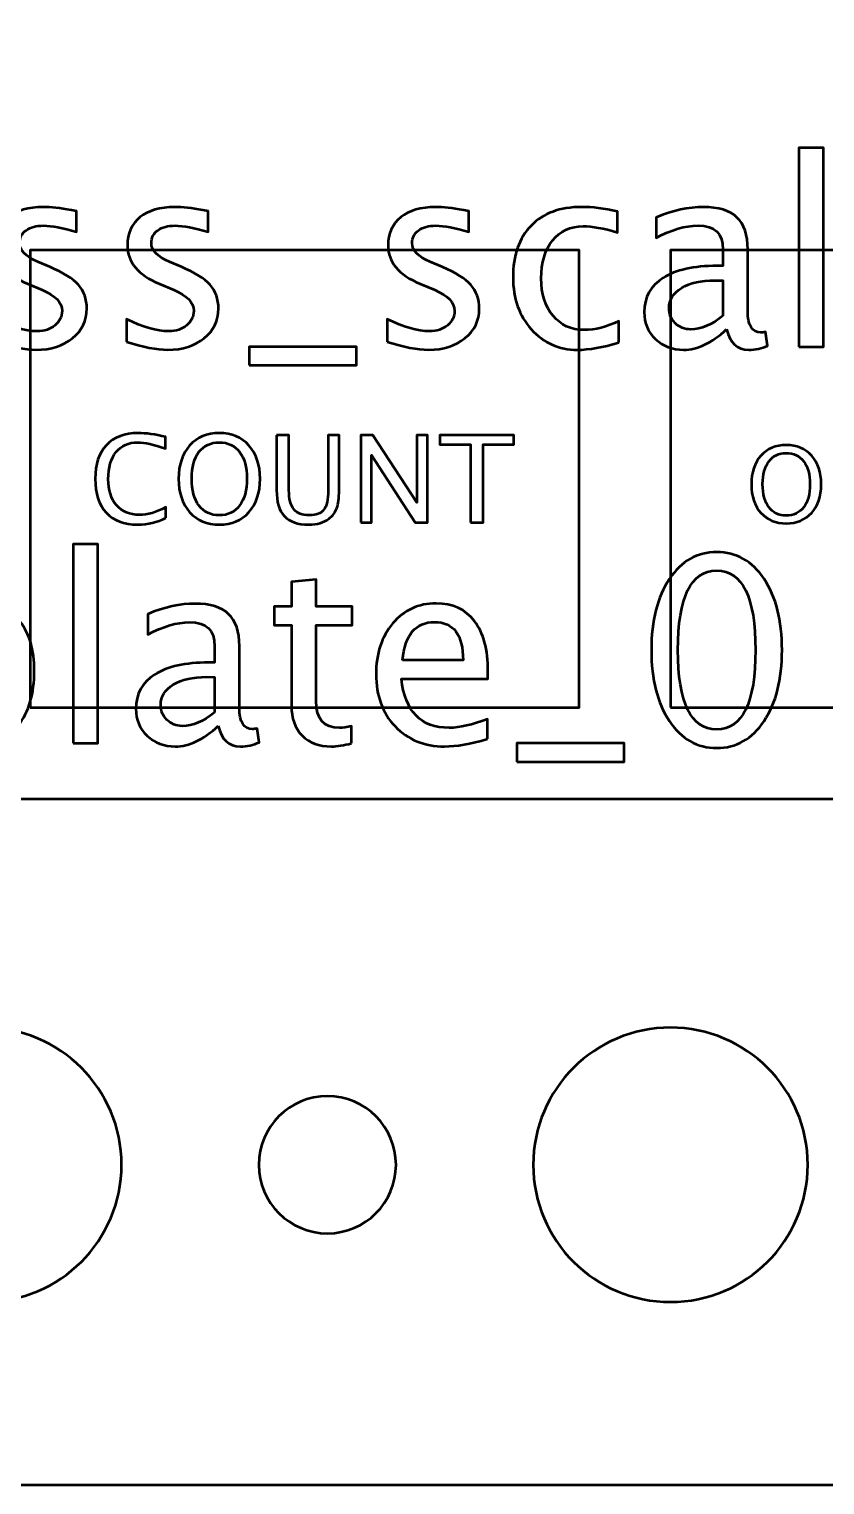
# Model space of a CAD drawing. Header units: centimetres. Extents: x -29.5 to 29.3, y -24.7 to 29.8.
# Drawn here: x -14.902 to -13.163, y -24.7 to -21.517 of the extents above; entities that cross this region are included whole.
import ezdxf

# ---------------------------------------------------------------- set-up
doc = ezdxf.new("R2010")
doc.units = ezdxf.units.CM
doc.header["$MEASUREMENT"] = 0
doc.layers.add('Layer 1', color=7, linetype='Continuous')

msp = doc.modelspace()

# ---------------------------------------------------------------- linework, layer by layer
at = {"layer": 'Layer 1', "color": 5, "lineweight": 53}
msp.add_lwpolyline([(-18.35001, -23.2), (-11.65001, -23.2), (-11.65001, -11.2), (-18.35001, -11.2), (-18.35001, -23.2)], close=True, dxfattribs=at)
at = {"layer": 'Layer 1', "color": 4, "lineweight": 53}
for points in [[(-14.90001, -23), (-13.70001, -23), (-13.70001, -22), (-14.90001, -22), (-14.90001, -23)], [(-13.50001, -23), (-12.30001, -23), (-12.30001, -22), (-13.50001, -22), (-13.50001, -23)]]:
    msp.add_lwpolyline(points, close=True, dxfattribs=at)
at = {"layer": 'Layer 1', "lineweight": 53}
for points, knots in [([(-20.2, -24.2), (-20.2, -24.2), (-20.2, -10.3), (-20.2, -10.3), (-20.2, -10.3), (-20.2, -10.02386), (-19.97614, -9.8), (-19.7, -9.8), (-19.7, -9.8), (-19.7, -9.8), (-10.3, -9.8), (-10.3, -9.8), (-10.3, -9.8), (-10.02386, -9.8), (-9.8, -10.02386), (-9.8, -10.3), (-9.8, -10.3), (-9.8, -10.3), (-9.8, -24.2), (-9.8, -24.2), (-9.8, -24.2), (-9.8, -24.47614), (-10.02386, -24.7), (-10.3, -24.7), (-10.3, -24.7), (-10.3, -24.7), (-19.7, -24.7), (-19.7, -24.7), (-19.7, -24.7), (-19.97614, -24.7), (-20.2, -24.47614), (-20.2, -24.2)], [0, 0, 0, 0, 0.1111111, 0.1111111, 0.1111111, 0.1111111, 0.2222222, 0.2222222, 0.2222222, 0.2222222, 0.3333333, 0.3333333, 0.3333333, 0.3333333, 0.4444444, 0.4444444, 0.4444444, 0.4444444, 0.5555556, 0.5555556, 0.5555556, 0.5555556, 0.6666667, 0.6666667, 0.6666667, 0.6666667, 0.7777778, 0.7777778, 0.7777778, 0.7777778, 1, 1, 1, 1]), ([(-15.3, -24), (-15.3, -23.83431), (-15.16569, -23.7), (-15, -23.7), (-15, -23.7), (-14.83431, -23.7), (-14.7, -23.83431), (-14.7, -24), (-14.7, -24), (-14.7, -24.16569), (-14.83431, -24.3), (-15, -24.3), (-15, -24.3), (-15.16569, -24.3), (-15.3, -24.16569), (-15.3, -24)], [0, 0, 0, 0, 0.2, 0.2, 0.2, 0.2, 0.4, 0.4, 0.4, 0.4, 0.6, 0.6, 0.6, 0.6, 1, 1, 1, 1]), ([(-13.8, -24), (-13.8, -23.83431), (-13.66569, -23.7), (-13.5, -23.7), (-13.5, -23.7), (-13.33431, -23.7), (-13.2, -23.83431), (-13.2, -24), (-13.2, -24), (-13.2, -24.16569), (-13.33431, -24.3), (-13.5, -24.3), (-13.5, -24.3), (-13.66569, -24.3), (-13.8, -24.16569), (-13.8, -24)], [0, 0, 0, 0, 0.2, 0.2, 0.2, 0.2, 0.4, 0.4, 0.4, 0.4, 0.6, 0.6, 0.6, 0.6, 1, 1, 1, 1]), ([(-14.4, -24), (-14.4, -23.91716), (-14.33284, -23.85), (-14.25, -23.85), (-14.25, -23.85), (-14.16716, -23.85), (-14.1, -23.91716), (-14.1, -24), (-14.1, -24), (-14.1, -24.08284), (-14.16716, -24.15), (-14.25, -24.15), (-14.25, -24.15), (-14.33284, -24.15), (-14.4, -24.08284), (-14.4, -24)], [0, 0, 0, 0, 0.2, 0.2, 0.2, 0.2, 0.4, 0.4, 0.4, 0.4, 0.6, 0.6, 0.6, 0.6, 1, 1, 1, 1])]:
    msp.add_open_spline(points, degree=3, knots=knots, dxfattribs=at)
at = {"layer": 'Layer 1', "color": 5, "lineweight": 53}
for points, knots in [([(-13.21977, -22.21104), (-13.21977, -22.21104), (-13.21977, -21.77586), (-13.21977, -21.77586), (-13.21977, -21.77586), (-13.21977, -21.77586), (-13.16559, -21.77586), (-13.16559, -21.77586), (-13.16559, -21.77586), (-13.16559, -21.77586), (-13.16559, -22.21104), (-13.16559, -22.21104), (-13.16559, -22.21104), (-13.16559, -22.21104), (-13.21977, -22.21104), (-13.21977, -22.21104)], [0, 0, 0, 0, 0.2, 0.2, 0.2, 0.2, 0.4, 0.4, 0.4, 0.4, 0.6, 0.6, 0.6, 0.6, 1, 1, 1, 1]), ([(-14.97678, -22.20032), (-14.97678, -22.20032), (-14.97678, -22.15064), (-14.97678, -22.15064), (-14.97678, -22.15064), (-14.94131, -22.16833), (-14.91055, -22.17717), (-14.8843, -22.17717), (-14.8843, -22.17717), (-14.86869, -22.17717), (-14.85571, -22.17294), (-14.84545, -22.16447), (-14.84545, -22.16447), (-14.8352, -22.1561), (-14.83002, -22.14556), (-14.83002, -22.13287), (-14.83002, -22.13287), (-14.83002, -22.11433), (-14.84442, -22.099), (-14.8732, -22.08686), (-14.8732, -22.08686), (-14.8732, -22.08686), (-14.90491, -22.07341), (-14.90491, -22.07341), (-14.90491, -22.07341), (-14.95166, -22.05403), (-14.97508, -22.026), (-14.97508, -21.98959), (-14.97508, -21.98959), (-14.97508, -21.96353), (-14.96587, -21.94303), (-14.94743, -21.92807), (-14.94743, -21.92807), (-14.92899, -21.91311), (-14.90368, -21.90568), (-14.8716, -21.90568), (-14.8716, -21.90568), (-14.85495, -21.90568), (-14.83426, -21.90794), (-14.8097, -21.91255), (-14.8097, -21.91255), (-14.8097, -21.91255), (-14.79842, -21.91471), (-14.79842, -21.91471), (-14.79842, -21.91471), (-14.79842, -21.91471), (-14.79842, -21.95986), (-14.79842, -21.95986), (-14.79842, -21.95986), (-14.82861, -21.95083), (-14.8527, -21.94632), (-14.87066, -21.94632), (-14.87066, -21.94632), (-14.88647, -21.94632), (-14.89898, -21.9498), (-14.90848, -21.95667), (-14.90848, -21.95667), (-14.91789, -21.96353), (-14.92259, -21.97275), (-14.92259, -21.98432), (-14.92259, -21.98432), (-14.92259, -22.0006), (-14.90942, -22.01443), (-14.88299, -22.02562), (-14.88299, -22.02562), (-14.88299, -22.02562), (-14.85693, -22.03663), (-14.85693, -22.03663), (-14.85693, -22.03663), (-14.82739, -22.04905), (-14.80651, -22.06222), (-14.79428, -22.07604), (-14.79428, -22.07604), (-14.78195, -22.08987), (-14.77584, -22.10718), (-14.77584, -22.12788), (-14.77584, -22.12788), (-14.77584, -22.15413), (-14.78619, -22.17567), (-14.80698, -22.19251), (-14.80698, -22.19251), (-14.82767, -22.20935), (-14.8542, -22.21781), (-14.88647, -22.21781), (-14.88647, -22.21781), (-14.9113, -22.21781), (-14.94131, -22.21198), (-14.97678, -22.20032)], [0, 0, 0, 0, 0.0434783, 0.0434783, 0.0434783, 0.0434783, 0.0869565, 0.0869565, 0.0869565, 0.0869565, 0.1304348, 0.1304348, 0.1304348, 0.1304348, 0.173913, 0.173913, 0.173913, 0.173913, 0.2173913, 0.2173913, 0.2173913, 0.2173913, 0.2608696, 0.2608696, 0.2608696, 0.2608696, 0.3043478, 0.3043478, 0.3043478, 0.3043478, 0.3478261, 0.3478261, 0.3478261, 0.3478261, 0.3913043, 0.3913043, 0.3913043, 0.3913043, 0.4347826, 0.4347826, 0.4347826, 0.4347826, 0.4782609, 0.4782609, 0.4782609, 0.4782609, 0.5217391, 0.5217391, 0.5217391, 0.5217391, 0.5652174, 0.5652174, 0.5652174, 0.5652174, 0.6086957, 0.6086957, 0.6086957, 0.6086957, 0.6521739, 0.6521739, 0.6521739, 0.6521739, 0.6956522, 0.6956522, 0.6956522, 0.6956522, 0.7391304, 0.7391304, 0.7391304, 0.7391304, 0.7826087, 0.7826087, 0.7826087, 0.7826087, 0.826087, 0.826087, 0.826087, 0.826087, 0.8695652, 0.8695652, 0.8695652, 0.8695652, 0.9130435, 0.9130435, 0.9130435, 0.9130435, 1, 1, 1, 1]), ([(-14.68901, -22.20032), (-14.68901, -22.20032), (-14.68901, -22.15064), (-14.68901, -22.15064), (-14.68901, -22.15064), (-14.65354, -22.16833), (-14.62278, -22.17717), (-14.59653, -22.17717), (-14.59653, -22.17717), (-14.58092, -22.17717), (-14.56794, -22.17294), (-14.55768, -22.16447), (-14.55768, -22.16447), (-14.54743, -22.1561), (-14.54225, -22.14556), (-14.54225, -22.13287), (-14.54225, -22.13287), (-14.54225, -22.11433), (-14.55665, -22.099), (-14.58543, -22.08686), (-14.58543, -22.08686), (-14.58543, -22.08686), (-14.61714, -22.07341), (-14.61714, -22.07341), (-14.61714, -22.07341), (-14.66389, -22.05403), (-14.68731, -22.026), (-14.68731, -21.98959), (-14.68731, -21.98959), (-14.68731, -21.96353), (-14.6781, -21.94303), (-14.65966, -21.92807), (-14.65966, -21.92807), (-14.64122, -21.91311), (-14.61591, -21.90568), (-14.58383, -21.90568), (-14.58383, -21.90568), (-14.56718, -21.90568), (-14.54649, -21.90794), (-14.52193, -21.91255), (-14.52193, -21.91255), (-14.52193, -21.91255), (-14.51065, -21.91471), (-14.51065, -21.91471), (-14.51065, -21.91471), (-14.51065, -21.91471), (-14.51065, -21.95986), (-14.51065, -21.95986), (-14.51065, -21.95986), (-14.54084, -21.95083), (-14.56493, -21.94632), (-14.58289, -21.94632), (-14.58289, -21.94632), (-14.5987, -21.94632), (-14.61121, -21.9498), (-14.62071, -21.95667), (-14.62071, -21.95667), (-14.63012, -21.96353), (-14.63482, -21.97275), (-14.63482, -21.98432), (-14.63482, -21.98432), (-14.63482, -22.0006), (-14.62165, -22.01443), (-14.59522, -22.02562), (-14.59522, -22.02562), (-14.59522, -22.02562), (-14.56916, -22.03663), (-14.56916, -22.03663), (-14.56916, -22.03663), (-14.53962, -22.04905), (-14.51874, -22.06222), (-14.50651, -22.07604), (-14.50651, -22.07604), (-14.49418, -22.08987), (-14.48807, -22.10718), (-14.48807, -22.12788), (-14.48807, -22.12788), (-14.48807, -22.15413), (-14.49842, -22.17567), (-14.51921, -22.19251), (-14.51921, -22.19251), (-14.5399, -22.20935), (-14.56643, -22.21781), (-14.5987, -22.21781), (-14.5987, -22.21781), (-14.62353, -22.21781), (-14.65354, -22.21198), (-14.68901, -22.20032)], [0, 0, 0, 0, 0.0434783, 0.0434783, 0.0434783, 0.0434783, 0.0869565, 0.0869565, 0.0869565, 0.0869565, 0.1304348, 0.1304348, 0.1304348, 0.1304348, 0.173913, 0.173913, 0.173913, 0.173913, 0.2173913, 0.2173913, 0.2173913, 0.2173913, 0.2608696, 0.2608696, 0.2608696, 0.2608696, 0.3043478, 0.3043478, 0.3043478, 0.3043478, 0.3478261, 0.3478261, 0.3478261, 0.3478261, 0.3913043, 0.3913043, 0.3913043, 0.3913043, 0.4347826, 0.4347826, 0.4347826, 0.4347826, 0.4782609, 0.4782609, 0.4782609, 0.4782609, 0.5217391, 0.5217391, 0.5217391, 0.5217391, 0.5652174, 0.5652174, 0.5652174, 0.5652174, 0.6086957, 0.6086957, 0.6086957, 0.6086957, 0.6521739, 0.6521739, 0.6521739, 0.6521739, 0.6956522, 0.6956522, 0.6956522, 0.6956522, 0.7391304, 0.7391304, 0.7391304, 0.7391304, 0.7826087, 0.7826087, 0.7826087, 0.7826087, 0.826087, 0.826087, 0.826087, 0.826087, 0.8695652, 0.8695652, 0.8695652, 0.8695652, 0.9130435, 0.9130435, 0.9130435, 0.9130435, 1, 1, 1, 1]), ([(-14.11902, -22.20032), (-14.11902, -22.20032), (-14.11902, -22.15064), (-14.11902, -22.15064), (-14.11902, -22.15064), (-14.08355, -22.16833), (-14.05279, -22.17717), (-14.02654, -22.17717), (-14.02654, -22.17717), (-14.01093, -22.17717), (-13.99795, -22.17294), (-13.98769, -22.16447), (-13.98769, -22.16447), (-13.97744, -22.1561), (-13.97226, -22.14556), (-13.97226, -22.13287), (-13.97226, -22.13287), (-13.97226, -22.11433), (-13.98666, -22.099), (-14.01544, -22.08686), (-14.01544, -22.08686), (-14.01544, -22.08686), (-14.04715, -22.07341), (-14.04715, -22.07341), (-14.04715, -22.07341), (-14.0939, -22.05403), (-14.11732, -22.026), (-14.11732, -21.98959), (-14.11732, -21.98959), (-14.11732, -21.96353), (-14.10811, -21.94303), (-14.08967, -21.92807), (-14.08967, -21.92807), (-14.07123, -21.91311), (-14.04592, -21.90568), (-14.01384, -21.90568), (-14.01384, -21.90568), (-13.99719, -21.90568), (-13.9765, -21.90794), (-13.95194, -21.91255), (-13.95194, -21.91255), (-13.95194, -21.91255), (-13.94066, -21.91471), (-13.94066, -21.91471), (-13.94066, -21.91471), (-13.94066, -21.91471), (-13.94066, -21.95986), (-13.94066, -21.95986), (-13.94066, -21.95986), (-13.97085, -21.95083), (-13.99494, -21.94632), (-14.0129, -21.94632), (-14.0129, -21.94632), (-14.02871, -21.94632), (-14.04122, -21.9498), (-14.05072, -21.95667), (-14.05072, -21.95667), (-14.06013, -21.96353), (-14.06483, -21.97275), (-14.06483, -21.98432), (-14.06483, -21.98432), (-14.06483, -22.0006), (-14.05166, -22.01443), (-14.02523, -22.02562), (-14.02523, -22.02562), (-14.02523, -22.02562), (-13.99917, -22.03663), (-13.99917, -22.03663), (-13.99917, -22.03663), (-13.96963, -22.04905), (-13.94875, -22.06222), (-13.93652, -22.07604), (-13.93652, -22.07604), (-13.92419, -22.08987), (-13.91808, -22.10718), (-13.91808, -22.12788), (-13.91808, -22.12788), (-13.91808, -22.15413), (-13.92843, -22.17567), (-13.94922, -22.19251), (-13.94922, -22.19251), (-13.96991, -22.20935), (-13.99644, -22.21781), (-14.02871, -22.21781), (-14.02871, -22.21781), (-14.05354, -22.21781), (-14.08355, -22.21198), (-14.11902, -22.20032)], [0, 0, 0, 0, 0.0434783, 0.0434783, 0.0434783, 0.0434783, 0.0869565, 0.0869565, 0.0869565, 0.0869565, 0.1304348, 0.1304348, 0.1304348, 0.1304348, 0.173913, 0.173913, 0.173913, 0.173913, 0.2173913, 0.2173913, 0.2173913, 0.2173913, 0.2608696, 0.2608696, 0.2608696, 0.2608696, 0.3043478, 0.3043478, 0.3043478, 0.3043478, 0.3478261, 0.3478261, 0.3478261, 0.3478261, 0.3913043, 0.3913043, 0.3913043, 0.3913043, 0.4347826, 0.4347826, 0.4347826, 0.4347826, 0.4782609, 0.4782609, 0.4782609, 0.4782609, 0.5217391, 0.5217391, 0.5217391, 0.5217391, 0.5652174, 0.5652174, 0.5652174, 0.5652174, 0.6086957, 0.6086957, 0.6086957, 0.6086957, 0.6521739, 0.6521739, 0.6521739, 0.6521739, 0.6956522, 0.6956522, 0.6956522, 0.6956522, 0.7391304, 0.7391304, 0.7391304, 0.7391304, 0.7826087, 0.7826087, 0.7826087, 0.7826087, 0.826087, 0.826087, 0.826087, 0.826087, 0.8695652, 0.8695652, 0.8695652, 0.8695652, 0.9130435, 0.9130435, 0.9130435, 0.9130435, 1, 1, 1, 1]), ([(-13.61281, -22.20201), (-13.6479, -22.21255), (-13.67819, -22.21781), (-13.70368, -22.21781), (-13.70368, -22.21781), (-13.74414, -22.21781), (-13.77763, -22.20286), (-13.80425, -22.17303), (-13.80425, -22.17303), (-13.83087, -22.14312), (-13.84423, -22.1054), (-13.84423, -22.05996), (-13.84423, -22.05996), (-13.84423, -22.01142), (-13.83106, -21.9735), (-13.80472, -21.94641), (-13.80472, -21.94641), (-13.77838, -21.91922), (-13.7416, -21.90568), (-13.69437, -21.90568), (-13.69437, -21.90568), (-13.67114, -21.90568), (-13.64498, -21.90888), (-13.6162, -21.91527), (-13.6162, -21.91527), (-13.6162, -21.91527), (-13.6162, -21.96099), (-13.6162, -21.96099), (-13.6162, -21.96099), (-13.64677, -21.95196), (-13.6717, -21.94745), (-13.69089, -21.94745), (-13.69089, -21.94745), (-13.71874, -21.94745), (-13.74103, -21.95789), (-13.75768, -21.97868), (-13.75768, -21.97868), (-13.77433, -21.99947), (-13.78271, -22.02722), (-13.78271, -22.06184), (-13.78271, -22.06184), (-13.78271, -22.09542), (-13.77405, -22.12252), (-13.75684, -22.14331), (-13.75684, -22.14331), (-13.73962, -22.164), (-13.71714, -22.17435), (-13.6892, -22.17435), (-13.6892, -22.17435), (-13.66446, -22.17435), (-13.63906, -22.16795), (-13.61281, -22.15516), (-13.61281, -22.15516), (-13.61281, -22.15516), (-13.61281, -22.20201), (-13.61281, -22.20201)], [0, 0, 0, 0, 0.0666667, 0.0666667, 0.0666667, 0.0666667, 0.1333333, 0.1333333, 0.1333333, 0.1333333, 0.2, 0.2, 0.2, 0.2, 0.2666667, 0.2666667, 0.2666667, 0.2666667, 0.3333333, 0.3333333, 0.3333333, 0.3333333, 0.4, 0.4, 0.4, 0.4, 0.4666667, 0.4666667, 0.4666667, 0.4666667, 0.5333333, 0.5333333, 0.5333333, 0.5333333, 0.6, 0.6, 0.6, 0.6, 0.6666667, 0.6666667, 0.6666667, 0.6666667, 0.7333333, 0.7333333, 0.7333333, 0.7333333, 0.8, 0.8, 0.8, 0.8, 0.8666667, 0.8666667, 0.8666667, 0.8666667, 1, 1, 1, 1]), ([(-13.37725, -22.17294), (-13.4098, -22.20286), (-13.44112, -22.21781), (-13.47123, -22.21781), (-13.47123, -22.21781), (-13.49597, -22.21781), (-13.51657, -22.2101), (-13.53284, -22.19458), (-13.53284, -22.19458), (-13.54921, -22.17906), (-13.5574, -22.15949), (-13.5574, -22.13588), (-13.5574, -22.13588), (-13.5574, -22.10323), (-13.54366, -22.07811), (-13.51619, -22.06062), (-13.51619, -22.06062), (-13.48872, -22.04312), (-13.44931, -22.03437), (-13.39794, -22.03437), (-13.39794, -22.03437), (-13.39794, -22.03437), (-13.38524, -22.03437), (-13.38524, -22.03437), (-13.38524, -22.03437), (-13.38524, -22.03437), (-13.38524, -21.99834), (-13.38524, -21.99834), (-13.38524, -21.99834), (-13.38524, -21.96363), (-13.40331, -21.94632), (-13.43952, -21.94632), (-13.43952, -21.94632), (-13.46756, -21.94632), (-13.49823, -21.95516), (-13.53143, -21.97285), (-13.53143, -21.97285), (-13.53143, -21.97285), (-13.53143, -21.92826), (-13.53143, -21.92826), (-13.53143, -21.92826), (-13.49493, -21.9132), (-13.4605, -21.90568), (-13.42824, -21.90568), (-13.42824, -21.90568), (-13.39503, -21.90568), (-13.37047, -21.9132), (-13.35476, -21.92835), (-13.35476, -21.92835), (-13.33896, -21.9435), (-13.33106, -21.96683), (-13.33106, -21.99834), (-13.33106, -21.99834), (-13.33106, -21.99834), (-13.33106, -22.13352), (-13.33106, -22.13352), (-13.33106, -22.13352), (-13.33106, -22.16447), (-13.32156, -22.18), (-13.30246, -22.18), (-13.30246, -22.18), (-13.30011, -22.18), (-13.29663, -22.17962), (-13.29202, -22.17887), (-13.29202, -22.17887), (-13.29202, -22.17887), (-13.28816, -22.20897), (-13.28816, -22.20897), (-13.28816, -22.20897), (-13.30048, -22.2149), (-13.31403, -22.21781), (-13.32889, -22.21781), (-13.32889, -22.21781), (-13.3542, -22.21781), (-13.37029, -22.20286), (-13.37725, -22.17294)], [0, 0, 0, 0, 0.05, 0.05, 0.05, 0.05, 0.1, 0.1, 0.1, 0.1, 0.15, 0.15, 0.15, 0.15, 0.2, 0.2, 0.2, 0.2, 0.25, 0.25, 0.25, 0.25, 0.3, 0.3, 0.3, 0.3, 0.35, 0.35, 0.35, 0.35, 0.4, 0.4, 0.4, 0.4, 0.45, 0.45, 0.45, 0.45, 0.5, 0.5, 0.5, 0.5, 0.55, 0.55, 0.55, 0.55, 0.6, 0.6, 0.6, 0.6, 0.65, 0.65, 0.65, 0.65, 0.7, 0.7, 0.7, 0.7, 0.75, 0.75, 0.75, 0.75, 0.8, 0.8, 0.8, 0.8, 0.85, 0.85, 0.85, 0.85, 0.9, 0.9, 0.9, 0.9, 1, 1, 1, 1]), ([(-13.38524, -22.1434), (-13.38524, -22.1434), (-13.38524, -22.06654), (-13.38524, -22.06654), (-13.38524, -22.06654), (-13.38524, -22.06654), (-13.40265, -22.06598), (-13.40265, -22.06598), (-13.40265, -22.06598), (-13.43275, -22.06598), (-13.45702, -22.07153), (-13.47555, -22.08263), (-13.47555, -22.08263), (-13.49399, -22.09382), (-13.50321, -22.10859), (-13.50321, -22.12703), (-13.50321, -22.12703), (-13.50321, -22.13992), (-13.4986, -22.15083), (-13.48948, -22.15977), (-13.48948, -22.15977), (-13.48026, -22.16871), (-13.46906, -22.17322), (-13.4558, -22.17322), (-13.4558, -22.17322), (-13.43322, -22.17322), (-13.4097, -22.16325), (-13.38524, -22.1434)], [0, 0, 0, 0, 0.125, 0.125, 0.125, 0.125, 0.25, 0.25, 0.25, 0.25, 0.375, 0.375, 0.375, 0.375, 0.5, 0.5, 0.5, 0.5, 0.625, 0.625, 0.625, 0.625, 0.75, 0.75, 0.75, 0.75, 1, 1, 1, 1]), ([(-14.42099, -22.25168), (-14.42099, -22.25168), (-14.42099, -22.21104), (-14.42099, -22.21104), (-14.42099, -22.21104), (-14.42099, -22.21104), (-14.18619, -22.21104), (-14.18619, -22.21104), (-14.18619, -22.21104), (-14.18619, -22.21104), (-14.18619, -22.25168), (-14.18619, -22.25168), (-14.18619, -22.25168), (-14.18619, -22.25168), (-14.42099, -22.25168), (-14.42099, -22.25168)], [0, 0, 0, 0, 0.2, 0.2, 0.2, 0.2, 0.4, 0.4, 0.4, 0.4, 0.6, 0.6, 0.6, 0.6, 1, 1, 1, 1]), ([(-14.80578, -23.07839), (-14.80578, -23.07839), (-14.80578, -22.64321), (-14.80578, -22.64321), (-14.80578, -22.64321), (-14.80578, -22.64321), (-14.7516, -22.64321), (-14.7516, -22.64321), (-14.7516, -22.64321), (-14.7516, -22.64321), (-14.7516, -23.07839), (-14.7516, -23.07839), (-14.7516, -23.07839), (-14.7516, -23.07839), (-14.80578, -23.07839), (-14.80578, -23.07839)], [0, 0, 0, 0, 0.2, 0.2, 0.2, 0.2, 0.4, 0.4, 0.4, 0.4, 0.6, 0.6, 0.6, 0.6, 1, 1, 1, 1]), ([(-13.39902, -23.08855), (-13.44182, -23.08855), (-13.47635, -23.06889), (-13.5025, -23.02966), (-13.5025, -23.02966), (-13.52874, -22.99043), (-13.54182, -22.93869), (-13.54182, -22.87434), (-13.54182, -22.87434), (-13.54182, -22.81), (-13.52874, -22.75826), (-13.5025, -22.71903), (-13.5025, -22.71903), (-13.47635, -22.6798), (-13.44182, -22.66014), (-13.39902, -22.66014), (-13.39902, -22.66014), (-13.35603, -22.66014), (-13.3215, -22.67971), (-13.29535, -22.71884), (-13.29535, -22.71884), (-13.26929, -22.75798), (-13.25621, -22.80981), (-13.25621, -22.87434), (-13.25621, -22.87434), (-13.25621, -22.93869), (-13.26929, -22.99043), (-13.29535, -23.02966), (-13.29535, -23.02966), (-13.3215, -23.06889), (-13.35603, -23.08855), (-13.39902, -23.08855)], [0, 0, 0, 0, 0.1111111, 0.1111111, 0.1111111, 0.1111111, 0.2222222, 0.2222222, 0.2222222, 0.2222222, 0.3333333, 0.3333333, 0.3333333, 0.3333333, 0.4444444, 0.4444444, 0.4444444, 0.4444444, 0.5555556, 0.5555556, 0.5555556, 0.5555556, 0.6666667, 0.6666667, 0.6666667, 0.6666667, 0.7777778, 0.7777778, 0.7777778, 0.7777778, 1, 1, 1, 1]), ([(-14.19723, -23.0783), (-14.21398, -23.08291), (-14.22856, -23.08516), (-14.24088, -23.08516), (-14.24088, -23.08516), (-14.26854, -23.08516), (-14.29008, -23.07726), (-14.30551, -23.06146), (-14.30551, -23.06146), (-14.32103, -23.04565), (-14.32875, -23.02373), (-14.32875, -22.99561), (-14.32875, -22.99561), (-14.32875, -22.99561), (-14.32875, -22.81988), (-14.32875, -22.81988), (-14.32875, -22.81988), (-14.32875, -22.81988), (-14.36619, -22.81988), (-14.36619, -22.81988), (-14.36619, -22.81988), (-14.36619, -22.81988), (-14.36619, -22.77924), (-14.36619, -22.77924), (-14.36619, -22.77924), (-14.36619, -22.77924), (-14.32875, -22.77924), (-14.32875, -22.77924), (-14.32875, -22.77924), (-14.32875, -22.77924), (-14.32875, -22.72514), (-14.32875, -22.72514), (-14.32875, -22.72514), (-14.32875, -22.72514), (-14.27456, -22.71997), (-14.27456, -22.71997), (-14.27456, -22.71997), (-14.27456, -22.71997), (-14.27456, -22.77924), (-14.27456, -22.77924), (-14.27456, -22.77924), (-14.27456, -22.77924), (-14.1961, -22.77924), (-14.1961, -22.77924), (-14.1961, -22.77924), (-14.1961, -22.77924), (-14.1961, -22.81988), (-14.1961, -22.81988), (-14.1961, -22.81988), (-14.1961, -22.81988), (-14.27456, -22.81988), (-14.27456, -22.81988), (-14.27456, -22.81988), (-14.27456, -22.81988), (-14.27456, -22.98582), (-14.27456, -22.98582), (-14.27456, -22.98582), (-14.27456, -23.02496), (-14.25753, -23.04452), (-14.22357, -23.04452), (-14.22357, -23.04452), (-14.21633, -23.04452), (-14.20758, -23.0433), (-14.19723, -23.04095), (-14.19723, -23.04095), (-14.19723, -23.04095), (-14.19723, -23.0783), (-14.19723, -23.0783)], [0, 0, 0, 0, 0.0555556, 0.0555556, 0.0555556, 0.0555556, 0.1111111, 0.1111111, 0.1111111, 0.1111111, 0.1666667, 0.1666667, 0.1666667, 0.1666667, 0.2222222, 0.2222222, 0.2222222, 0.2222222, 0.2777778, 0.2777778, 0.2777778, 0.2777778, 0.3333333, 0.3333333, 0.3333333, 0.3333333, 0.3888889, 0.3888889, 0.3888889, 0.3888889, 0.4444444, 0.4444444, 0.4444444, 0.4444444, 0.5, 0.5, 0.5, 0.5, 0.5555556, 0.5555556, 0.5555556, 0.5555556, 0.6111111, 0.6111111, 0.6111111, 0.6111111, 0.6666667, 0.6666667, 0.6666667, 0.6666667, 0.7222222, 0.7222222, 0.7222222, 0.7222222, 0.7777778, 0.7777778, 0.7777778, 0.7777778, 0.8333333, 0.8333333, 0.8333333, 0.8333333, 0.8888889, 0.8888889, 0.8888889, 0.8888889, 1, 1, 1, 1]), ([(-13.39911, -23.04791), (-13.34257, -23.04791), (-13.31435, -22.99006), (-13.31435, -22.87434), (-13.31435, -22.87434), (-13.31435, -22.75863), (-13.34257, -22.70078), (-13.39911, -22.70078), (-13.39911, -22.70078), (-13.45546, -22.70078), (-13.48368, -22.75863), (-13.48368, -22.87434), (-13.48368, -22.87434), (-13.48368, -22.99006), (-13.45546, -23.04791), (-13.39911, -23.04791)], [0, 0, 0, 0, 0.2, 0.2, 0.2, 0.2, 0.4, 0.4, 0.4, 0.4, 0.6, 0.6, 0.6, 0.6, 1, 1, 1, 1]), ([(-15.161, -23.18733), (-15.161, -23.18733), (-15.161, -22.77924), (-15.161, -22.77924), (-15.161, -22.77924), (-15.161, -22.77924), (-15.10682, -22.77924), (-15.10682, -22.77924), (-15.10682, -22.77924), (-15.10682, -22.77924), (-15.10682, -22.83577), (-15.10682, -22.83577), (-15.10682, -22.83577), (-15.08462, -22.79391), (-15.05122, -22.77303), (-15.00672, -22.77303), (-15.00672, -22.77303), (-14.97069, -22.77303), (-14.94238, -22.7861), (-14.92168, -22.81235), (-14.92168, -22.81235), (-14.90099, -22.8386), (-14.89064, -22.87444), (-14.89064, -22.91988), (-14.89064, -22.91988), (-14.89064, -22.96936), (-14.9024, -23.00934), (-14.92582, -23.03963), (-14.92582, -23.03963), (-14.94924, -23.07002), (-14.9801, -23.08516), (-15.01829, -23.08516), (-15.01829, -23.08516), (-15.05376, -23.08516), (-15.0833, -23.07162), (-15.10682, -23.04443), (-15.10682, -23.04443), (-15.10682, -23.04443), (-15.10682, -23.18733), (-15.10682, -23.18733), (-15.10682, -23.18733), (-15.10682, -23.18733), (-15.161, -23.18733), (-15.161, -23.18733)], [0, 0, 0, 0, 0.0833333, 0.0833333, 0.0833333, 0.0833333, 0.1666667, 0.1666667, 0.1666667, 0.1666667, 0.25, 0.25, 0.25, 0.25, 0.3333333, 0.3333333, 0.3333333, 0.3333333, 0.4166667, 0.4166667, 0.4166667, 0.4166667, 0.5, 0.5, 0.5, 0.5, 0.5833333, 0.5833333, 0.5833333, 0.5833333, 0.6666667, 0.6666667, 0.6666667, 0.6666667, 0.75, 0.75, 0.75, 0.75, 0.8333333, 0.8333333, 0.8333333, 0.8333333, 1, 1, 1, 1]), ([(-14.48848, -23.04029), (-14.52103, -23.07021), (-14.55235, -23.08516), (-14.58246, -23.08516), (-14.58246, -23.08516), (-14.6072, -23.08516), (-14.6278, -23.07745), (-14.64407, -23.06193), (-14.64407, -23.06193), (-14.66044, -23.04641), (-14.66863, -23.02684), (-14.66863, -23.00323), (-14.66863, -23.00323), (-14.66863, -22.97058), (-14.65489, -22.94546), (-14.62742, -22.92797), (-14.62742, -22.92797), (-14.59995, -22.91047), (-14.56054, -22.90172), (-14.50917, -22.90172), (-14.50917, -22.90172), (-14.50917, -22.90172), (-14.49647, -22.90172), (-14.49647, -22.90172), (-14.49647, -22.90172), (-14.49647, -22.90172), (-14.49647, -22.86569), (-14.49647, -22.86569), (-14.49647, -22.86569), (-14.49647, -22.83098), (-14.51454, -22.81367), (-14.55075, -22.81367), (-14.55075, -22.81367), (-14.57879, -22.81367), (-14.60946, -22.82251), (-14.64266, -22.8402), (-14.64266, -22.8402), (-14.64266, -22.8402), (-14.64266, -22.79561), (-14.64266, -22.79561), (-14.64266, -22.79561), (-14.60616, -22.78055), (-14.57173, -22.77303), (-14.53947, -22.77303), (-14.53947, -22.77303), (-14.50626, -22.77303), (-14.4817, -22.78055), (-14.46599, -22.7957), (-14.46599, -22.7957), (-14.45019, -22.81085), (-14.44229, -22.83418), (-14.44229, -22.86569), (-14.44229, -22.86569), (-14.44229, -22.86569), (-14.44229, -23.00087), (-14.44229, -23.00087), (-14.44229, -23.00087), (-14.44229, -23.03182), (-14.43279, -23.04735), (-14.41369, -23.04735), (-14.41369, -23.04735), (-14.41134, -23.04735), (-14.40786, -23.04697), (-14.40325, -23.04622), (-14.40325, -23.04622), (-14.40325, -23.04622), (-14.39939, -23.07632), (-14.39939, -23.07632), (-14.39939, -23.07632), (-14.41171, -23.08225), (-14.42526, -23.08516), (-14.44012, -23.08516), (-14.44012, -23.08516), (-14.46543, -23.08516), (-14.48152, -23.07021), (-14.48848, -23.04029)], [0, 0, 0, 0, 0.05, 0.05, 0.05, 0.05, 0.1, 0.1, 0.1, 0.1, 0.15, 0.15, 0.15, 0.15, 0.2, 0.2, 0.2, 0.2, 0.25, 0.25, 0.25, 0.25, 0.3, 0.3, 0.3, 0.3, 0.35, 0.35, 0.35, 0.35, 0.4, 0.4, 0.4, 0.4, 0.45, 0.45, 0.45, 0.45, 0.5, 0.5, 0.5, 0.5, 0.55, 0.55, 0.55, 0.55, 0.6, 0.6, 0.6, 0.6, 0.65, 0.65, 0.65, 0.65, 0.7, 0.7, 0.7, 0.7, 0.75, 0.75, 0.75, 0.75, 0.8, 0.8, 0.8, 0.8, 0.85, 0.85, 0.85, 0.85, 0.9, 0.9, 0.9, 0.9, 1, 1, 1, 1]), ([(-13.90034, -23.06879), (-13.93674, -23.07971), (-13.96788, -23.08516), (-13.99385, -23.08516), (-13.99385, -23.08516), (-14.03815, -23.08516), (-14.07418, -23.07049), (-14.10194, -23.04123), (-14.10194, -23.04123), (-14.12969, -23.01197), (-14.14361, -22.97406), (-14.14361, -22.9274), (-14.14361, -22.9274), (-14.14361, -22.88215), (-14.13138, -22.84499), (-14.10683, -22.81593), (-14.10683, -22.81593), (-14.08227, -22.78695), (-14.05085, -22.77246), (-14.01257, -22.77246), (-14.01257, -22.77246), (-13.97635, -22.77246), (-13.94831, -22.78535), (-13.92856, -22.81113), (-13.92856, -22.81113), (-13.9088, -22.8369), (-13.89893, -22.8734), (-13.89893, -22.92072), (-13.89893, -22.92072), (-13.89893, -22.92072), (-13.89921, -22.93728), (-13.89921, -22.93728), (-13.89921, -22.93728), (-13.89921, -22.93728), (-14.0883, -22.93728), (-14.0883, -22.93728), (-14.0883, -22.93728), (-14.08039, -23.00878), (-14.04549, -23.04452), (-13.98369, -23.04452), (-13.98369, -23.04452), (-13.96101, -23.04452), (-13.93326, -23.03813), (-13.90034, -23.02533), (-13.90034, -23.02533), (-13.90034, -23.02533), (-13.90034, -23.06879), (-13.90034, -23.06879)], [0, 0, 0, 0, 0.0769231, 0.0769231, 0.0769231, 0.0769231, 0.1538462, 0.1538462, 0.1538462, 0.1538462, 0.2307692, 0.2307692, 0.2307692, 0.2307692, 0.3076923, 0.3076923, 0.3076923, 0.3076923, 0.3846154, 0.3846154, 0.3846154, 0.3846154, 0.4615385, 0.4615385, 0.4615385, 0.4615385, 0.5384615, 0.5384615, 0.5384615, 0.5384615, 0.6153846, 0.6153846, 0.6153846, 0.6153846, 0.6923077, 0.6923077, 0.6923077, 0.6923077, 0.7692308, 0.7692308, 0.7692308, 0.7692308, 0.8461538, 0.8461538, 0.8461538, 0.8461538, 1, 1, 1, 1]), ([(-14.08547, -22.89664), (-14.08547, -22.89664), (-13.95339, -22.89664), (-13.95339, -22.89664), (-13.95339, -22.89664), (-13.95339, -22.84095), (-13.97418, -22.8131), (-14.01567, -22.8131), (-14.01567, -22.8131), (-14.05744, -22.8131), (-14.08068, -22.84095), (-14.08547, -22.89664)], [0, 0, 0, 0, 0.25, 0.25, 0.25, 0.25, 0.5, 0.5, 0.5, 0.5, 1, 1, 1, 1]), ([(-14.49647, -23.01075), (-14.49647, -23.01075), (-14.49647, -22.93389), (-14.49647, -22.93389), (-14.49647, -22.93389), (-14.49647, -22.93389), (-14.51388, -22.93333), (-14.51388, -22.93333), (-14.51388, -22.93333), (-14.54398, -22.93333), (-14.56825, -22.93888), (-14.58678, -22.94998), (-14.58678, -22.94998), (-14.60522, -22.96117), (-14.61444, -22.97594), (-14.61444, -22.99438), (-14.61444, -22.99438), (-14.61444, -23.00727), (-14.60983, -23.01818), (-14.60071, -23.02712), (-14.60071, -23.02712), (-14.59149, -23.03606), (-14.58029, -23.04057), (-14.56703, -23.04057), (-14.56703, -23.04057), (-14.54445, -23.04057), (-14.52093, -23.0306), (-14.49647, -23.01075)], [0, 0, 0, 0, 0.125, 0.125, 0.125, 0.125, 0.25, 0.25, 0.25, 0.25, 0.375, 0.375, 0.375, 0.375, 0.5, 0.5, 0.5, 0.5, 0.625, 0.625, 0.625, 0.625, 0.75, 0.75, 0.75, 0.75, 1, 1, 1, 1]), ([(-13.83589, -23.11903), (-13.83589, -23.11903), (-13.83589, -23.07839), (-13.83589, -23.07839), (-13.83589, -23.07839), (-13.83589, -23.07839), (-13.60109, -23.07839), (-13.60109, -23.07839), (-13.60109, -23.07839), (-13.60109, -23.07839), (-13.60109, -23.11903), (-13.60109, -23.11903), (-13.60109, -23.11903), (-13.60109, -23.11903), (-13.83589, -23.11903), (-13.83589, -23.11903)], [0, 0, 0, 0, 0.2, 0.2, 0.2, 0.2, 0.4, 0.4, 0.4, 0.4, 0.6, 0.6, 0.6, 0.6, 1, 1, 1, 1])]:
    msp.add_open_spline(points, degree=3, knots=knots, dxfattribs=at)
at = {"layer": 'Layer 1', "color": 4, "lineweight": 53}
for points, knots in [([(-14.60347, -22.58551), (-14.62223, -22.59517), (-14.64274, -22.6), (-14.66491, -22.6), (-14.66491, -22.6), (-14.69451, -22.6), (-14.71735, -22.59135), (-14.73347, -22.574), (-14.73347, -22.574), (-14.74958, -22.55666), (-14.75762, -22.53206), (-14.75762, -22.50014), (-14.75762, -22.50014), (-14.75762, -22.4683), (-14.74941, -22.44366), (-14.73298, -22.42618), (-14.73298, -22.42618), (-14.7166, -22.40875), (-14.69342, -22.40001), (-14.66351, -22.40001), (-14.66351, -22.40001), (-14.64656, -22.40001), (-14.62662, -22.40282), (-14.60374, -22.40844), (-14.60374, -22.40844), (-14.60374, -22.40844), (-14.60374, -22.43373), (-14.60374, -22.43373), (-14.60374, -22.43373), (-14.62978, -22.42478), (-14.64985, -22.4203), (-14.66399, -22.4203), (-14.66399, -22.4203), (-14.68463, -22.4203), (-14.70062, -22.42728), (-14.71195, -22.44129), (-14.71195, -22.44129), (-14.72323, -22.45525), (-14.7289, -22.47497), (-14.7289, -22.50044), (-14.7289, -22.50044), (-14.7289, -22.52482), (-14.72284, -22.54397), (-14.71076, -22.55793), (-14.71076, -22.55793), (-14.69869, -22.57194), (-14.68217, -22.57892), (-14.66118, -22.57892), (-14.66118, -22.57892), (-14.64326, -22.57892), (-14.62403, -22.57339), (-14.60347, -22.56232), (-14.60347, -22.56232), (-14.60347, -22.56232), (-14.60347, -22.58551), (-14.60347, -22.58551)], [0, 0, 0, 0, 0.0666667, 0.0666667, 0.0666667, 0.0666667, 0.1333333, 0.1333333, 0.1333333, 0.1333333, 0.2, 0.2, 0.2, 0.2, 0.2666667, 0.2666667, 0.2666667, 0.2666667, 0.3333333, 0.3333333, 0.3333333, 0.3333333, 0.4, 0.4, 0.4, 0.4, 0.4666667, 0.4666667, 0.4666667, 0.4666667, 0.5333333, 0.5333333, 0.5333333, 0.5333333, 0.6, 0.6, 0.6, 0.6, 0.6666667, 0.6666667, 0.6666667, 0.6666667, 0.7333333, 0.7333333, 0.7333333, 0.7333333, 0.8, 0.8, 0.8, 0.8, 0.8666667, 0.8666667, 0.8666667, 0.8666667, 1, 1, 1, 1]), ([(-14.48626, -22.6), (-14.51327, -22.6), (-14.53487, -22.59091), (-14.55108, -22.57277), (-14.55108, -22.57277), (-14.56724, -22.55464), (-14.57532, -22.5304), (-14.57532, -22.5), (-14.57532, -22.5), (-14.57532, -22.46961), (-14.56724, -22.44537), (-14.55108, -22.42723), (-14.55108, -22.42723), (-14.53487, -22.4091), (-14.51327, -22.40001), (-14.48626, -22.40001), (-14.48626, -22.40001), (-14.45925, -22.40001), (-14.43764, -22.4091), (-14.42144, -22.42723), (-14.42144, -22.42723), (-14.40528, -22.44537), (-14.3972, -22.46961), (-14.3972, -22.5), (-14.3972, -22.5), (-14.3972, -22.5304), (-14.40528, -22.55464), (-14.42144, -22.57277), (-14.42144, -22.57277), (-14.43764, -22.59091), (-14.45925, -22.6), (-14.48626, -22.6)], [0, 0, 0, 0, 0.1111111, 0.1111111, 0.1111111, 0.1111111, 0.2222222, 0.2222222, 0.2222222, 0.2222222, 0.3333333, 0.3333333, 0.3333333, 0.3333333, 0.4444444, 0.4444444, 0.4444444, 0.4444444, 0.5555556, 0.5555556, 0.5555556, 0.5555556, 0.6666667, 0.6666667, 0.6666667, 0.6666667, 0.7777778, 0.7777778, 0.7777778, 0.7777778, 1, 1, 1, 1]), ([(-14.36114, -22.40475), (-14.36114, -22.40475), (-14.334, -22.40475), (-14.334, -22.40475), (-14.334, -22.40475), (-14.334, -22.40475), (-14.334, -22.52491), (-14.334, -22.52491), (-14.334, -22.52491), (-14.334, -22.54405), (-14.33044, -22.55793), (-14.32337, -22.56667), (-14.32337, -22.56667), (-14.3163, -22.57537), (-14.30505, -22.57971), (-14.28964, -22.57971), (-14.28964, -22.57971), (-14.27453, -22.57971), (-14.26386, -22.57563), (-14.25754, -22.56742), (-14.25754, -22.56742), (-14.25126, -22.55925), (-14.24809, -22.54537), (-14.24809, -22.52583), (-14.24809, -22.52583), (-14.24809, -22.52583), (-14.24809, -22.40475), (-14.24809, -22.40475), (-14.24809, -22.40475), (-14.24809, -22.40475), (-14.22438, -22.40475), (-14.22438, -22.40475), (-14.22438, -22.40475), (-14.22438, -22.40475), (-14.22438, -22.52548), (-14.22438, -22.52548), (-14.22438, -22.52548), (-14.22438, -22.54212), (-14.226, -22.5549), (-14.22925, -22.56382), (-14.22925, -22.56382), (-14.23255, -22.57277), (-14.23843, -22.58059), (-14.24691, -22.5874), (-14.24691, -22.5874), (-14.25758, -22.59579), (-14.2722, -22.6), (-14.29082, -22.6), (-14.29082, -22.6), (-14.31494, -22.6), (-14.33268, -22.5939), (-14.34405, -22.58173), (-14.34405, -22.58173), (-14.35543, -22.56952), (-14.36114, -22.55055), (-14.36114, -22.52469), (-14.36114, -22.52469), (-14.36114, -22.52469), (-14.36114, -22.40475), (-14.36114, -22.40475)], [0, 0, 0, 0, 0.0625, 0.0625, 0.0625, 0.0625, 0.125, 0.125, 0.125, 0.125, 0.1875, 0.1875, 0.1875, 0.1875, 0.25, 0.25, 0.25, 0.25, 0.3125, 0.3125, 0.3125, 0.3125, 0.375, 0.375, 0.375, 0.375, 0.4375, 0.4375, 0.4375, 0.4375, 0.5, 0.5, 0.5, 0.5, 0.5625, 0.5625, 0.5625, 0.5625, 0.625, 0.625, 0.625, 0.625, 0.6875, 0.6875, 0.6875, 0.6875, 0.75, 0.75, 0.75, 0.75, 0.8125, 0.8125, 0.8125, 0.8125, 0.875, 0.875, 0.875, 0.875, 1, 1, 1, 1]), ([(-14.17699, -22.59526), (-14.17699, -22.59526), (-14.17699, -22.40475), (-14.17699, -22.40475), (-14.17699, -22.40475), (-14.17699, -22.40475), (-14.15051, -22.40475), (-14.15051, -22.40475), (-14.15051, -22.40475), (-14.15051, -22.40475), (-14.05473, -22.55205), (-14.05473, -22.55205), (-14.05473, -22.55205), (-14.05473, -22.55205), (-14.05473, -22.40475), (-14.05473, -22.40475), (-14.05473, -22.40475), (-14.05473, -22.40475), (-14.03154, -22.40475), (-14.03154, -22.40475), (-14.03154, -22.40475), (-14.03154, -22.40475), (-14.03154, -22.59526), (-14.03154, -22.59526), (-14.03154, -22.59526), (-14.03154, -22.59526), (-14.05789, -22.59526), (-14.05789, -22.59526), (-14.05789, -22.59526), (-14.05789, -22.59526), (-14.15381, -22.44796), (-14.15381, -22.44796), (-14.15381, -22.44796), (-14.15381, -22.44796), (-14.15381, -22.59526), (-14.15381, -22.59526), (-14.15381, -22.59526), (-14.15381, -22.59526), (-14.17699, -22.59526), (-14.17699, -22.59526)], [0, 0, 0, 0, 0.0909091, 0.0909091, 0.0909091, 0.0909091, 0.1818182, 0.1818182, 0.1818182, 0.1818182, 0.2727273, 0.2727273, 0.2727273, 0.2727273, 0.3636364, 0.3636364, 0.3636364, 0.3636364, 0.4545455, 0.4545455, 0.4545455, 0.4545455, 0.5454545, 0.5454545, 0.5454545, 0.5454545, 0.6363636, 0.6363636, 0.6363636, 0.6363636, 0.7272727, 0.7272727, 0.7272727, 0.7272727, 0.8181818, 0.8181818, 0.8181818, 0.8181818, 1, 1, 1, 1]), ([(-13.93699, -22.59526), (-13.93699, -22.59526), (-13.93699, -22.42504), (-13.93699, -22.42504), (-13.93699, -22.42504), (-13.93699, -22.42504), (-14.00445, -22.42504), (-14.00445, -22.42504), (-14.00445, -22.42504), (-14.00445, -22.42504), (-14.00445, -22.40475), (-14.00445, -22.40475), (-14.00445, -22.40475), (-14.00445, -22.40475), (-13.8424, -22.40475), (-13.8424, -22.40475), (-13.8424, -22.40475), (-13.8424, -22.40475), (-13.8424, -22.42504), (-13.8424, -22.42504), (-13.8424, -22.42504), (-13.8424, -22.42504), (-13.90985, -22.42504), (-13.90985, -22.42504), (-13.90985, -22.42504), (-13.90985, -22.42504), (-13.90985, -22.59526), (-13.90985, -22.59526), (-13.90985, -22.59526), (-13.90985, -22.59526), (-13.93699, -22.59526), (-13.93699, -22.59526)], [0, 0, 0, 0, 0.1111111, 0.1111111, 0.1111111, 0.1111111, 0.2222222, 0.2222222, 0.2222222, 0.2222222, 0.3333333, 0.3333333, 0.3333333, 0.3333333, 0.4444444, 0.4444444, 0.4444444, 0.4444444, 0.5555556, 0.5555556, 0.5555556, 0.5555556, 0.6666667, 0.6666667, 0.6666667, 0.6666667, 0.7777778, 0.7777778, 0.7777778, 0.7777778, 1, 1, 1, 1]), ([(-14.48626, -22.57971), (-14.46729, -22.57971), (-14.45249, -22.57264), (-14.44186, -22.55855), (-14.44186, -22.55855), (-14.43123, -22.54445), (-14.42592, -22.52486), (-14.42592, -22.49974), (-14.42592, -22.49974), (-14.42592, -22.4748), (-14.43123, -22.45534), (-14.44186, -22.44133), (-14.44186, -22.44133), (-14.45249, -22.42732), (-14.46729, -22.4203), (-14.48626, -22.4203), (-14.48626, -22.4203), (-14.50523, -22.4203), (-14.52003, -22.42732), (-14.53066, -22.44133), (-14.53066, -22.44133), (-14.54129, -22.45534), (-14.5466, -22.4748), (-14.5466, -22.49974), (-14.5466, -22.49974), (-14.5466, -22.52486), (-14.54129, -22.54445), (-14.53066, -22.55855), (-14.53066, -22.55855), (-14.52003, -22.57264), (-14.50523, -22.57971), (-14.48626, -22.57971)], [0, 0, 0, 0, 0.1111111, 0.1111111, 0.1111111, 0.1111111, 0.2222222, 0.2222222, 0.2222222, 0.2222222, 0.3333333, 0.3333333, 0.3333333, 0.3333333, 0.4444444, 0.4444444, 0.4444444, 0.4444444, 0.5555556, 0.5555556, 0.5555556, 0.5555556, 0.6666667, 0.6666667, 0.6666667, 0.6666667, 0.7777778, 0.7777778, 0.7777778, 0.7777778, 1, 1, 1, 1]), ([(-13.24692, -22.59768), (-13.27006, -22.59768), (-13.28857, -22.5899), (-13.30245, -22.57436), (-13.30245, -22.57436), (-13.3163, -22.55882), (-13.32322, -22.53805), (-13.32322, -22.51202), (-13.32322, -22.51202), (-13.32322, -22.48598), (-13.3163, -22.46522), (-13.30245, -22.44968), (-13.30245, -22.44968), (-13.28857, -22.43414), (-13.27006, -22.42635), (-13.24692, -22.42635), (-13.24692, -22.42635), (-13.22378, -22.42635), (-13.20527, -22.43414), (-13.19139, -22.44968), (-13.19139, -22.44968), (-13.17755, -22.46522), (-13.17062, -22.48598), (-13.17062, -22.51202), (-13.17062, -22.51202), (-13.17062, -22.53805), (-13.17755, -22.55882), (-13.19139, -22.57436), (-13.19139, -22.57436), (-13.20527, -22.5899), (-13.22378, -22.59768), (-13.24692, -22.59768)], [0, 0, 0, 0, 0.1111111, 0.1111111, 0.1111111, 0.1111111, 0.2222222, 0.2222222, 0.2222222, 0.2222222, 0.3333333, 0.3333333, 0.3333333, 0.3333333, 0.4444444, 0.4444444, 0.4444444, 0.4444444, 0.5555556, 0.5555556, 0.5555556, 0.5555556, 0.6666667, 0.6666667, 0.6666667, 0.6666667, 0.7777778, 0.7777778, 0.7777778, 0.7777778, 1, 1, 1, 1]), ([(-13.24692, -22.5803), (-13.23067, -22.5803), (-13.21799, -22.57424), (-13.20889, -22.56217), (-13.20889, -22.56217), (-13.19978, -22.55009), (-13.19523, -22.53331), (-13.19523, -22.51179), (-13.19523, -22.51179), (-13.19523, -22.49042), (-13.19978, -22.47376), (-13.20889, -22.46176), (-13.20889, -22.46176), (-13.21799, -22.44975), (-13.23067, -22.44374), (-13.24692, -22.44374), (-13.24692, -22.44374), (-13.26317, -22.44374), (-13.27585, -22.44975), (-13.28496, -22.46176), (-13.28496, -22.46176), (-13.29406, -22.47376), (-13.29861, -22.49042), (-13.29861, -22.51179), (-13.29861, -22.51179), (-13.29861, -22.53331), (-13.29406, -22.55009), (-13.28496, -22.56217), (-13.28496, -22.56217), (-13.27585, -22.57424), (-13.26317, -22.5803), (-13.24692, -22.5803)], [0, 0, 0, 0, 0.1111111, 0.1111111, 0.1111111, 0.1111111, 0.2222222, 0.2222222, 0.2222222, 0.2222222, 0.3333333, 0.3333333, 0.3333333, 0.3333333, 0.4444444, 0.4444444, 0.4444444, 0.4444444, 0.5555556, 0.5555556, 0.5555556, 0.5555556, 0.6666667, 0.6666667, 0.6666667, 0.6666667, 0.7777778, 0.7777778, 0.7777778, 0.7777778, 1, 1, 1, 1])]:
    msp.add_open_spline(points, degree=3, knots=knots, dxfattribs=at)

doc.saveas('drawing.dxf')
